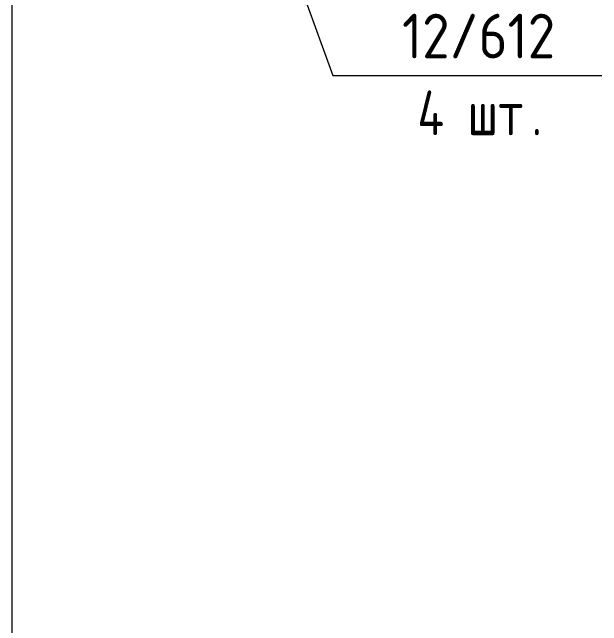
# Model space of a CAD drawing. Header units: millimetres. Extents: x 2384 to 38512, y -3571 to 48684.
# Drawn here: x 27901 to 28562, y -1366 to -679 of the extents above; entities that cross this region are included whole.
import ezdxf

# ---------------------------------------------------------------- set-up
doc = ezdxf.new("R2010")
doc.units = ezdxf.units.MM
doc.layers.add('AA_Oformlenie', color=7, linetype='Continuous', lineweight=9)
doc.layers.add('AA_Vinoska', color=7, linetype='Continuous', lineweight=9)
doc.styles.add('ISOCPEUR_1', font='isocpeur.ttf', dxfattribs={"width": 0.9, "height": 50})
doc.styles.add('ISOCPEUR_2', font='isocpeur.ttf', dxfattribs={"width": 0.8, "height": 50})

# ---------------------------------------------------------------- blocks, each defined once
blk = doc.blocks.new('011_Прямоугольник обрыва _ЭлУзла_ - 011_Прямоугольник обрыва _ЭлУзла_-3911178-Сечение 4')
at = {"layer": 'AA_Oformlenie'}
blk.add_line((-5667.77, -2146.19), (-5667.77, -348.13), dxfattribs=at)
blk = doc.blocks.new('042_М_Арматуры - Диам длина поз _ Комментарий-2260297-Сечение 4')
at = {"layer": 'AA_Vinoska'}
blk.add_line((-4332.77, -2193.96), (-4052.77, -2193.96), dxfattribs=at)

msp = doc.modelspace()

# ---------------------------------------------------------------- linework, layer by layer
at = {"layer": 'AA_Vinoska'}
for p, q in [((28184.934, -541.7389), (28260.3941, -749.6101)), ((28260.3941, -749.6101), (28281.7507, -749.6101))]:
    msp.add_line(p, q, dxfattribs=at)

# ---------------------------------------------------------------- block references
at = {"layer": 'AA_Oformlenie'}
msp.add_blockref('011_Прямоугольник обрыва _ЭлУзла_ - 011_Прямоугольник обрыва _ЭлУзла_-3911178-Сечение 4', (33569.2564, 0), dxfattribs=at)
at = {"layer": 'AA_Vinoska'}
msp.add_blockref('042_М_Арматуры - Диам длина поз _ Комментарий-2260297-Сечение 4', (32614.5201, 1444.347), dxfattribs=at)

# ---------------------------------------------------------------- texts
at = {"layer": 'AA_Vinoska', "char_height": 50, "attachment_point": 1}
for s, insert, width, style in [('12/612', (28338.0635, -680.528), 210.683475, 'ISOCPEUR_1'), ('4 ', (28355.1435, -766.509), 67.9831, 'ISOCPEUR_2'), ('шт', (28411.2352, -766.509), 87.2236, 'ISOCPEUR_2'), ('\\fISOCPEUR|b0|i0|c204|p34|;\\W.8;.', (28483.2019, -766.509), 14.1097, 'ISOCPEUR_2')]:
    msp.add_mtext(s, dxfattribs=dict(at, insert=insert, width=width, style=style))

doc.saveas('drawing.dxf')
